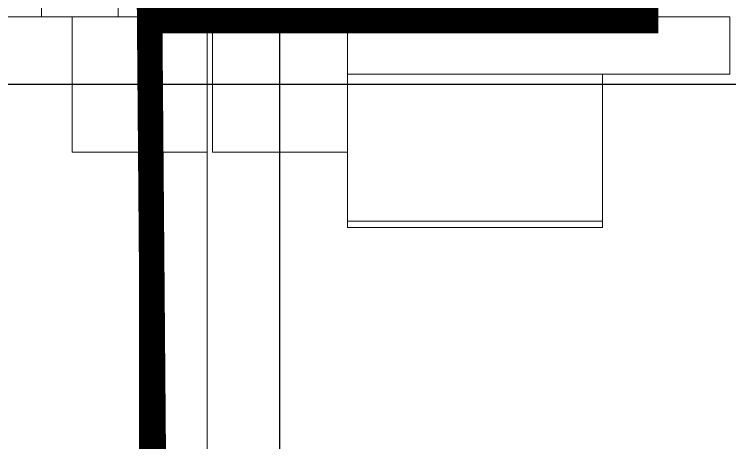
# Model space of a CAD drawing. Header units: metres. Extents: x 75097 to 220695, y -1557923 to -1361206.
# Drawn here: x 114521 to 117327, y -1398491 to -1396813 of the extents above; entities that cross this region are included whole.
import ezdxf

# ---------------------------------------------------------------- set-up
doc = ezdxf.new("R2010")
doc.units = ezdxf.units.M
doc.linetypes.add('DASHED2', pattern=[0.375, 0.25, -0.125])
doc.layers.get('0').update_dxf_attribs({"lineweight": 0})
for name, color, linetype, lineweight in [('A-100 - Copy$0$72_EGR_BASE_PRIMITIVE', 8, 'Continuous', 0), ('A-100 - Copy$0$Medical Equipment and Furniture', 8, 'Continuous', 0), ('A-100 - Copy$0$Medical Equipment and Furniture1', 8, 'Continuous', 5), ('A-100 - Copy$0$Proj', 8, 'Continuous', 0), ('A-100 - Copy$0$Structure', 8, 'Continuous', 9), ('A-100 - Copy$0$Walls', 8, 'Continuous', 0)]:
    doc.layers.add(name, color=color, linetype=linetype, lineweight=lineweight)
doc.layers.add('A-100 - Copy$0$axes', color=8, linetype='Continuous')
doc.layers.add('E-POWR', color=7, linetype='Continuous', lineweight=9, true_color=0x4e7e3e)

# ---------------------------------------------------------------- blocks, each defined once
blk = doc.blocks.new('A-100 - Copy$0$CUPBOARD - GLASS TOP - LOCKABLE - 200x100x60')
at = {"layer": 'A-100 - Copy$0$Medical Equipment and Furniture1'}
blk.add_line((283.1819, -205.0074, 0), (284.1819, -205.0074, 0), dxfattribs=at)
at = {"layer": 'A-100 - Copy$0$Medical Equipment and Furniture1', "elevation": 0}
blk.add_lwpolyline([(284.1819, -204.4324), (283.1819, -204.4324), (283.1819, -205.0324), (284.1819, -205.0324)], close=True, dxfattribs=at)
blk = doc.blocks.new('A-100 - Copy$0$7e807e26-48c6-4c98-bc82-c6b7037a5399')
at = {"layer": 'A-100 - Copy$0$72_EGR_BASE_PRIMITIVE'}
for points in [[(547.1306, -173.8622, 0), (547.1306, -173.469, 0)], [(547.4306, -173.8622, 0), (547.4306, -173.469, 0)], [(547.7306, -173.8622, 0), (547.7306, -173.469, 0)], [(548.0306, -173.8622, 0), (548.0306, -173.469, 0)]]:
    blk.add_polyline3d(points, dxfattribs=at)
blk = doc.blocks.new('A-100 - Copy')
at = {"layer": 'A-100 - Copy$0$axes'}
for p, q in [((115013.3, -1477297.4, 0), (115013.3, -1366771.9, 0)), ((115563.3, -1477297.4, 0), (115563.3, -1366771.9, 0)), ((115563.3, -1477297.4, 0), (115563.3, -1366771.9, 0)), ((178940.3, -1397087.7, 0), (95650.8, -1397087.7, 0))]:
    blk.add_line(p, q, dxfattribs=at)
at = {"layer": 'A-100 - Copy$0$Proj', "elevation": 0}
blk.add_lwpolyline([(116772.2, -1396822.7), (112828.3, -1396822.7)], dxfattribs=at)
at = {"layer": 'A-100 - Copy$0$Structure', "elevation": 0}
for points in [[(114748.3, -1397352.7), (115278.3, -1397352.7), (115278.3, -1396822.7), (114748.3, -1396822.7)], [(115298.3, -1397352.7), (115828.3, -1397352.7), (115828.3, -1396822.7), (115298.3, -1396822.7)]]:
    blk.add_lwpolyline(points, close=True, dxfattribs=at)
at = {"layer": 'A-100 - Copy$0$Walls'}
for p, q in [((115871.2, -1396822.7, -2.4), (117327.1, -1396822.7, -7.2)), ((117327.1, -1397047.7, -7.2), (117327.1, -1396822.7, -7.2)), ((115828.3, -1397047.7, -2.3), (117327.1, -1397047.7, -7.2)), ((115053.3, -1397352.7, 2.4), (115053.3, -1404022.7, 2.4)), ((115278.3, -1397352.7, 2.4), (115278.3, -1404022.7, -3.1))]:
    blk.add_line(p, q, dxfattribs=at)
at = {"xscale": -1000, "yscale": 1000, "zscale": 1000, "rotation": 180}
blk.add_blockref('A-100 - Copy$0$7e807e26-48c6-4c98-bc82-c6b7037a5399', (-432502.4, -1570291.7, 0), dxfattribs=at)
at = {"layer": 'A-100 - Copy$0$Medical Equipment and Furniture', "xscale": -1000, "yscale": 1000, "zscale": 1000}
blk.add_blockref('A-100 - Copy$0$CUPBOARD - GLASS TOP - LOCKABLE - 200x100x60', (400010.2, -1192615.3, -2.3), dxfattribs=at)

msp = doc.modelspace()

# ---------------------------------------------------------------- linework, layer by layer
at = {"layer": 'E-POWR', "color": 240, "linetype": 'DASHED2', "ltscale": 500, "true_color": 0xf10e52, "const_width": 100, "elevation": 0}
msp.add_lwpolyline([(115595.3, -1375232.9), (115595.3, -1391802.7), (116997.3, -1391802.7), (116997.2, -1396837.7), (115052.2, -1396837.7), (115298.3, -1426617.7), (94944.9, -1426713.6), (95011.4, -1395531.3), (100350.3, -1395542.7), (100350.3, -1389463.8)], dxfattribs=at)

# ---------------------------------------------------------------- next in the draw order: block references
msp.add_blockref('A-100 - Copy', (0, 0))

doc.saveas('drawing.dxf')
